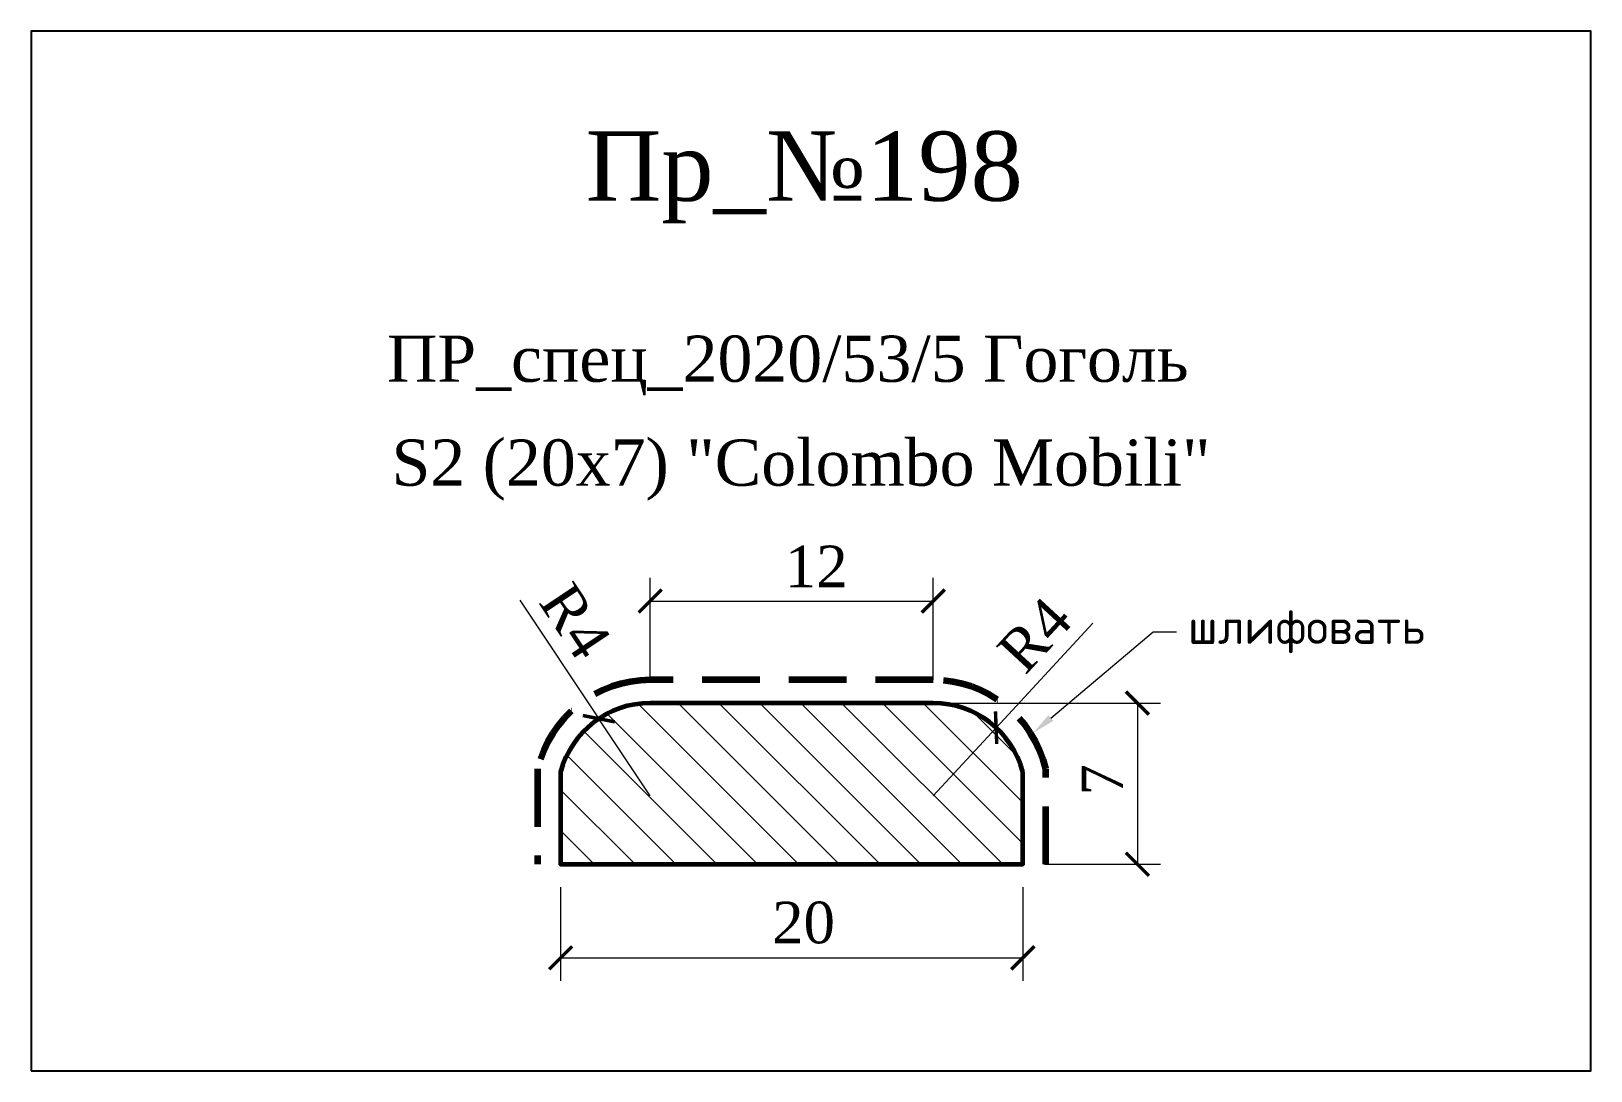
# Model space of a CAD drawing. Header units: millimetres. Extents: x 305610 to 305677.5, y -92249.2 to -92204.2.
import ezdxf
from ezdxf import colors
from ezdxf.entities.mleader import LeaderData, LeaderLine
from ezdxf.math import Vec2, Vec3

# ---------------------------------------------------------------- set-up
doc = ezdxf.new("R2010")
doc.units = ezdxf.units.MM
doc.header["$MEASUREMENT"] = 0
doc.linetypes.add('HIDDEN', pattern=[0.375, 0.25, -0.125])
doc.layers.add('Outside panel', color=7, linetype='Continuous', lineweight=18, true_color=0x7f5e57)
doc.layers.add('линия 50', color=1, linetype='Continuous', lineweight=211)
doc.layers.add('служебный слой РАЗМЕРЫ', color=7, linetype='Continuous', lineweight=9)
doc.layers.add('размеры в модели', color=7, linetype='Continuous')
doc.layers.add('Слой1', color=7, linetype='Continuous')
doc.styles.add('ELECT', font='times.ttf')
doc.styles.get("Standard").update_dxf_attribs({"font": 'times.ttf'})
doc.styles.add('ЕСКД профили текст', font='isocpeur.ttf')
doc.dimstyles.new('M_1', dxfattribs={"dimtxt": 1.8, "dimasz": 1, "dimexe": 1, "dimexo": 1, "dimgap": 0.6, "dimtad": 1, "dimdec": 0, "dimdsep": 46, "dimtxsty": 'Standard', "dimblk": 'ARCHTICK', "dimcen": -5, "dimclrd": 7, "dimclre": 7, "dimclrt": 7, "dimadec": 0, "dimazin": 0, "dimtfac": 1, "dimtdec": 0, "dimtmove": 0, "dimatfit": 3, "dimfxl": 1, "dimtolj": 1, "dimtzin": 0, "dimlwd": 5, "dimlwe": 5, "dimarcsym": 0})

# ---------------------------------------------------------------- blocks, each defined once
blk = doc.blocks.new('_ArchTick')
at = {"color": 0, "linetype": 'ByBlock', "const_width": 0.15}
blk.add_lwpolyline([(-0.5, -0.5), (0.5, 0.5)], dxfattribs=at)
blk = doc.blocks.new('*D6')
at = {"layer": 'Defpoints', "color": 0, "ltscale": 1000, "transparency": 16777216}
for p in [(305649.059, -92228.905), (305636.806, -92233.323), (305649.059, -92233.323)]:
    blk.add_point(p, dxfattribs=at)
at = {"layer": 'размеры в модели', "color": 7, "lineweight": 5, "ltscale": 1000, "transparency": 16777216}
for p, q in [((305636.806, -92232.323), (305636.806, -92227.905)), ((305649.059, -92232.323), (305649.059, -92227.905)), ((305636.806, -92228.905), (305649.059, -92228.905))]:
    blk.add_line(p, q, dxfattribs=at)
at = {"layer": 'размеры в модели', "color": 7, "lineweight": 5, "ltscale": 1000, "transparency": 16777216, "rotation": 180}
blk.add_blockref('_ArchTick', (305636.806, -92228.905), dxfattribs=at)
at = {"layer": 'размеры в модели', "color": 7, "lineweight": 5, "ltscale": 1000, "transparency": 16777216}
blk.add_blockref('_ArchTick', (305649.059, -92228.905), dxfattribs=at)
at = {"layer": 'размеры в модели', "color": 7, "ltscale": 1000, "transparency": 16777216, "insert": (305643.996, -92227.405), "char_height": 1.8, "attachment_point": 5}
blk.add_mtext('\\A1;12', dxfattribs=at)
blk = doc.blocks.new('*D5')
at = {"layer": 'Defpoints', "color": 0, "ltscale": 1000, "transparency": 16777216}
for p in [(305632.933, -92240.297), (305652.933, -92240.297), (305652.933, -92244.348)]:
    blk.add_point(p, dxfattribs=at)
at = {"layer": 'размеры в модели', "color": 7, "lineweight": 5, "ltscale": 1000, "transparency": 16777216}
for p, q in [((305632.933, -92241.297), (305632.933, -92245.348)), ((305652.933, -92241.297), (305652.933, -92245.348)), ((305632.933, -92244.348), (305652.933, -92244.348))]:
    blk.add_line(p, q, dxfattribs=at)
at = {"layer": 'размеры в модели', "color": 7, "lineweight": 5, "ltscale": 1000, "transparency": 16777216, "rotation": 180}
blk.add_blockref('_ArchTick', (305632.933, -92244.348), dxfattribs=at)
at = {"layer": 'размеры в модели', "color": 7, "lineweight": 5, "ltscale": 1000, "transparency": 16777216}
blk.add_blockref('_ArchTick', (305652.933, -92244.348), dxfattribs=at)
at = {"layer": 'размеры в модели', "color": 7, "ltscale": 1000, "transparency": 16777216, "insert": (305643.446, -92242.833), "char_height": 1.8, "attachment_point": 5}
blk.add_mtext('\\A1;20', dxfattribs=at)
blk = doc.blocks.new('*D4')
at = {"layer": 'Defpoints', "color": 0, "ltscale": 1000, "transparency": 16777216}
for p in [(305648.579, -92233.323), (305652.876, -92240.297), (305657.895, -92240.297)]:
    blk.add_point(p, dxfattribs=at)
at = {"layer": 'размеры в модели', "color": 7, "lineweight": 5, "ltscale": 1000, "transparency": 16777216}
for p, q in [((305649.579, -92233.323), (305658.895, -92233.323)), ((305657.895, -92233.323), (305657.895, -92240.297)), ((305653.876, -92240.297), (305658.895, -92240.297))]:
    blk.add_line(p, q, dxfattribs=at)
for p, rotation in [((305657.895, -92233.323), 90), ((305657.895, -92240.297), 270)]:
    blk.add_blockref('_ArchTick', p, dxfattribs=dict(at, rotation=rotation))
at = {"layer": 'размеры в модели', "color": 7, "ltscale": 1000, "transparency": 16777216, "insert": (305656.377, -92236.641), "char_height": 1.8, "attachment_point": 5, "rotation": 90}
blk.add_mtext('\\A1;7', dxfattribs=at)
blk = doc.blocks.new('*D3')
at = {"layer": 'Defpoints', "color": 0, "ltscale": 1000, "transparency": 16777216}
for p in [(305651.78, -92234.391), (305649.053, -92237.341)]:
    blk.add_point(p, dxfattribs=at)
at = {"layer": 'размеры в модели', "color": 7, "lineweight": 5, "ltscale": 1000, "transparency": 16777216}
for p in [(305655.964, -92229.864), (305649.053, -92237.341)]:
    blk.add_line(p, (305651.78, -92234.391), dxfattribs=at)
at = {"layer": 'размеры в модели', "color": 7, "lineweight": 5, "ltscale": 1000, "transparency": 16777216, "rotation": 227.2489294197827}
blk.add_blockref('_ArchTick', (305651.78, -92234.391), dxfattribs=at)
at = {"layer": 'размеры в модели', "color": 7, "ltscale": 1000, "transparency": 16777216, "insert": (305653.45, -92230.375), "char_height": 1.8, "attachment_point": 5, "rotation": 47.24893}
blk.add_mtext('\\A1;R4', dxfattribs=at)
blk = doc.blocks.new('*D2')
at = {"layer": 'Defpoints', "color": 0, "ltscale": 1000, "transparency": 16777216}
for p in [(305634.584, -92233.998), (305636.812, -92237.341)]:
    blk.add_point(p, dxfattribs=at)
at = {"layer": 'размеры в модели', "color": 7, "lineweight": 5, "ltscale": 1000, "transparency": 16777216}
for p in [(305631.165, -92228.869), (305636.812, -92237.341)]:
    blk.add_line(p, (305634.584, -92233.998), dxfattribs=at)
at = {"layer": 'размеры в модели', "color": 7, "lineweight": 5, "ltscale": 1000, "transparency": 16777216, "rotation": 303.6857881217269}
blk.add_blockref('_ArchTick', (305634.584, -92233.998), dxfattribs=at)
at = {"layer": 'размеры в модели', "color": 7, "ltscale": 1000, "transparency": 16777216, "insert": (305633.568, -92229.769), "char_height": 1.8, "attachment_point": 5, "rotation": 303.68579}
blk.add_mtext('\\A1;R4', dxfattribs=at)

msp = doc.modelspace()

# ---------------------------------------------------------------- hatches: boundary and pattern name
at = {"layer": 'Outside panel', "ltscale": 1000}
h = msp.add_hatch(dxfattribs=at)
h.set_pattern_fill('ANSI31', color=256, scale=10, angle=90)
h.set_pattern_definition([(135, (-5030.8727, 4799.1623), (-0.8838834765, -0.8838834765), [])])
edge = h.paths.add_edge_path()
edge.add_arc((305649.053, -92237.341), 4.018, 15.06765, 89.91249)
edge.add_line((305649.059, -92233.323), (305636.806, -92233.323))
edge.add_arc((305636.812, -92237.341), 4.018, 90.08751, 164.93235)
edge.add_line((305632.933, -92236.297), (305632.933, -92240.297))
edge.add_line((305632.933, -92240.297), (305652.933, -92240.297))
edge.add_line((305652.933, -92240.297), (305652.933, -92236.297))

# ---------------------------------------------------------------- linework, layer by layer
at = {"color": 6, "ltscale": 1000}
msp.add_lwpolyline([(305610.018, -92249.239), (305677.518, -92249.239), (305677.518, -92204.239), (305610.018, -92204.239)], close=True, dxfattribs=at)
at = {"layer": 'линия 50', "color": 1, "linetype": 'HIDDEN', "ltscale": 10, "true_color": 0xff0909}
msp.add_lwpolyline([(305653.933, -92240.297), (305653.933, -92236.172, 0.346508), (305649.059, -92232.323), (305636.806, -92232.323, 0.346508), (305631.933, -92236.172), (305631.933, -92240.297)], format="xyb", dxfattribs=at)
at = {"layer": 'Слой1', "linetype": 'Continuous', "lineweight": 60}
msp.add_lwpolyline([(305652.933, -92236.297, 0.338699), (305649.059, -92233.323), (305636.806, -92233.323, 0.338699), (305632.933, -92236.297), (305632.933, -92240.297), (305652.933, -92240.297)], format="xyb", close=True, dxfattribs=at)

# ---------------------------------------------------------------- texts
at = {"color": 5, "ltscale": 1000, "style": 'ELECT'}
msp.add_text('Пр_№198', height=3, dxfattribs=at).set_placement((305634.014, -92211.58))
at = {"color": 7, "ltscale": 1000, "style": 'ELECT'}
msp.add_text('ПР_спец_2020/53/5 Гоголь', height=2, dxfattribs=at).set_placement((305625.413, -92219.415))
at = {"color": 7, "ltscale": 1000, "insert": (305625.614, -92221.912), "char_height": 2, "width": 129.67333, "attachment_point": 1, "line_spacing_factor": 1.5, "style": 'ELECT'}
msp.add_mtext('S2 (20x7) "Colombo Mobili"', dxfattribs=at)

# ---------------------------------------------------------------- dimensions: what is measured, and where the dimension line sits
at = {"layer": 'размеры в модели', "color": 5, "ltscale": 1000}
for base, p1, p2, picture, middle in [((305649.059, -92228.905), (305636.806, -92233.323), (305649.059, -92233.323), '*D6', (305643.996, -92228.905)), ((305652.933, -92244.348), (305632.933, -92240.297), (305652.933, -92240.297), '*D5', (305643.446, -92244.348))]:
    dim = msp.add_linear_dim(base=base, p1=p1, p2=p2, dimstyle='M_1', dxfattribs=at)
    dim.commit()
    dim.dimension.update_dxf_attribs({"geometry": picture, "text_midpoint": middle, "dimtype": 128})
for center, mpoint, picture, middle in [((305636.812, -92237.341), (305634.584, -92233.998), '*D2', (305633.568, -92229.769)), ((305649.053, -92237.341), (305651.78, -92234.391), '*D3', (305653.45, -92230.375))]:
    dim = msp.add_radius_dim(center=center, mpoint=mpoint, dimstyle='M_1', dxfattribs=at)
    dim.commit()
    dim.dimension.update_dxf_attribs({"geometry": picture, "text_midpoint": middle})
dim = msp.add_linear_dim(base=(305657.895, -92240.297), p1=(305648.579, -92233.323), p2=(305652.876, -92240.297), angle=90, dimstyle='M_1', dxfattribs=at)
dim.commit()
dim.dimension.update_dxf_attribs({"geometry": '*D4', "text_midpoint": (305657.895, -92236.641), "dimtype": 128})

# ---------------------------------------------------------------- leaders
at = {"layer": 'служебный слой РАЗМЕРЫ'}
ml = msp.add_multileader_mtext('Standard', dxfattribs=at)
ml.set_content('\\A1;шлифовать', color=256, style='ЕСКД профили текст')
ml.set_leader_properties(color=256, linetype='ByLayer', lineweight=-1)
ml.build(insert=Vec2(0, 0))
ml.multileader.update_dxf_attribs({"dogleg_length": 1, "arrow_head_size": 1})
ctx = ml.context
ctx.base_point, ctx.char_height, ctx.arrow_head_size, ctx.landing_gap_size, ctx.plane_origin = Vec3(305659.581, -92230.236), 1.5, 1, 0.5, Vec3(305678.616, -92199.381)
notes = []
notes.append((ctx, [(1, (1, 1, 0), (305658.581, -92230.236), (1, 0), 1, [(0, [(305653.383, -92234.614)], 0, [])])]))
ctx.mtext.insert, ctx.mtext.flow_direction = Vec3(305660.081, -92229.261), 5
for ctx, leaders in notes:
    for number, flags, end, landing, length, lines in leaders:
        leader = LeaderData()
        leader.index, (leader.has_last_leader_line, leader.has_dogleg_vector, leader.attachment_direction) = number, flags
        leader.last_leader_point, leader.dogleg_vector, leader.dogleg_length = Vec3(end), Vec3(landing), length
        for number, points, colour, breaks in lines:
            line = LeaderLine()
            line.index, line.vertices, line.color, line.breaks = number, Vec3.list(points), colors.encode_raw_color(colour), breaks
            leader.lines.append(line)
        ctx.leaders.append(leader)

doc.saveas('drawing.dxf')
